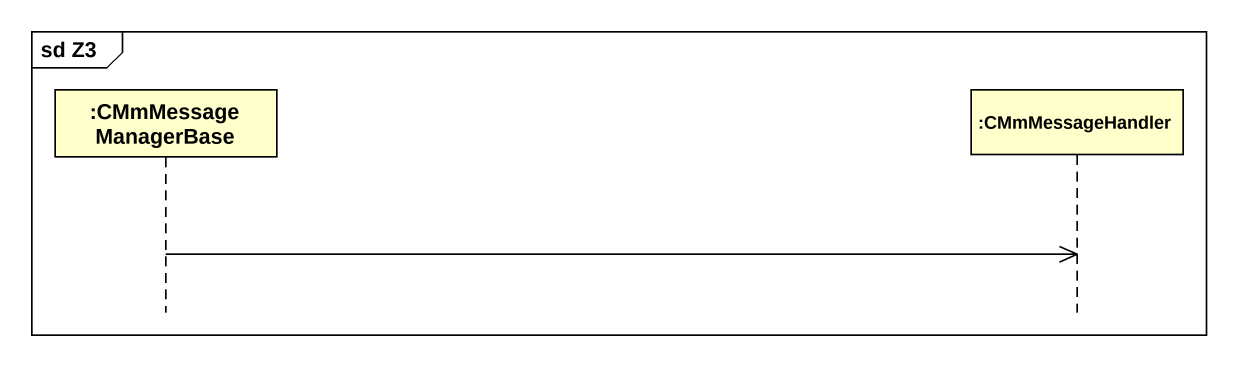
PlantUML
@startuml
mainframe sd Z3
hide footbox
participant ":CMmMessageManagerBase" as CMmMessageManagerBase
participant ":CMmMessageHandler" as CMmMessageHandler

CMmMessageManagerBase ->> CMmMessageHandler
@enduml
